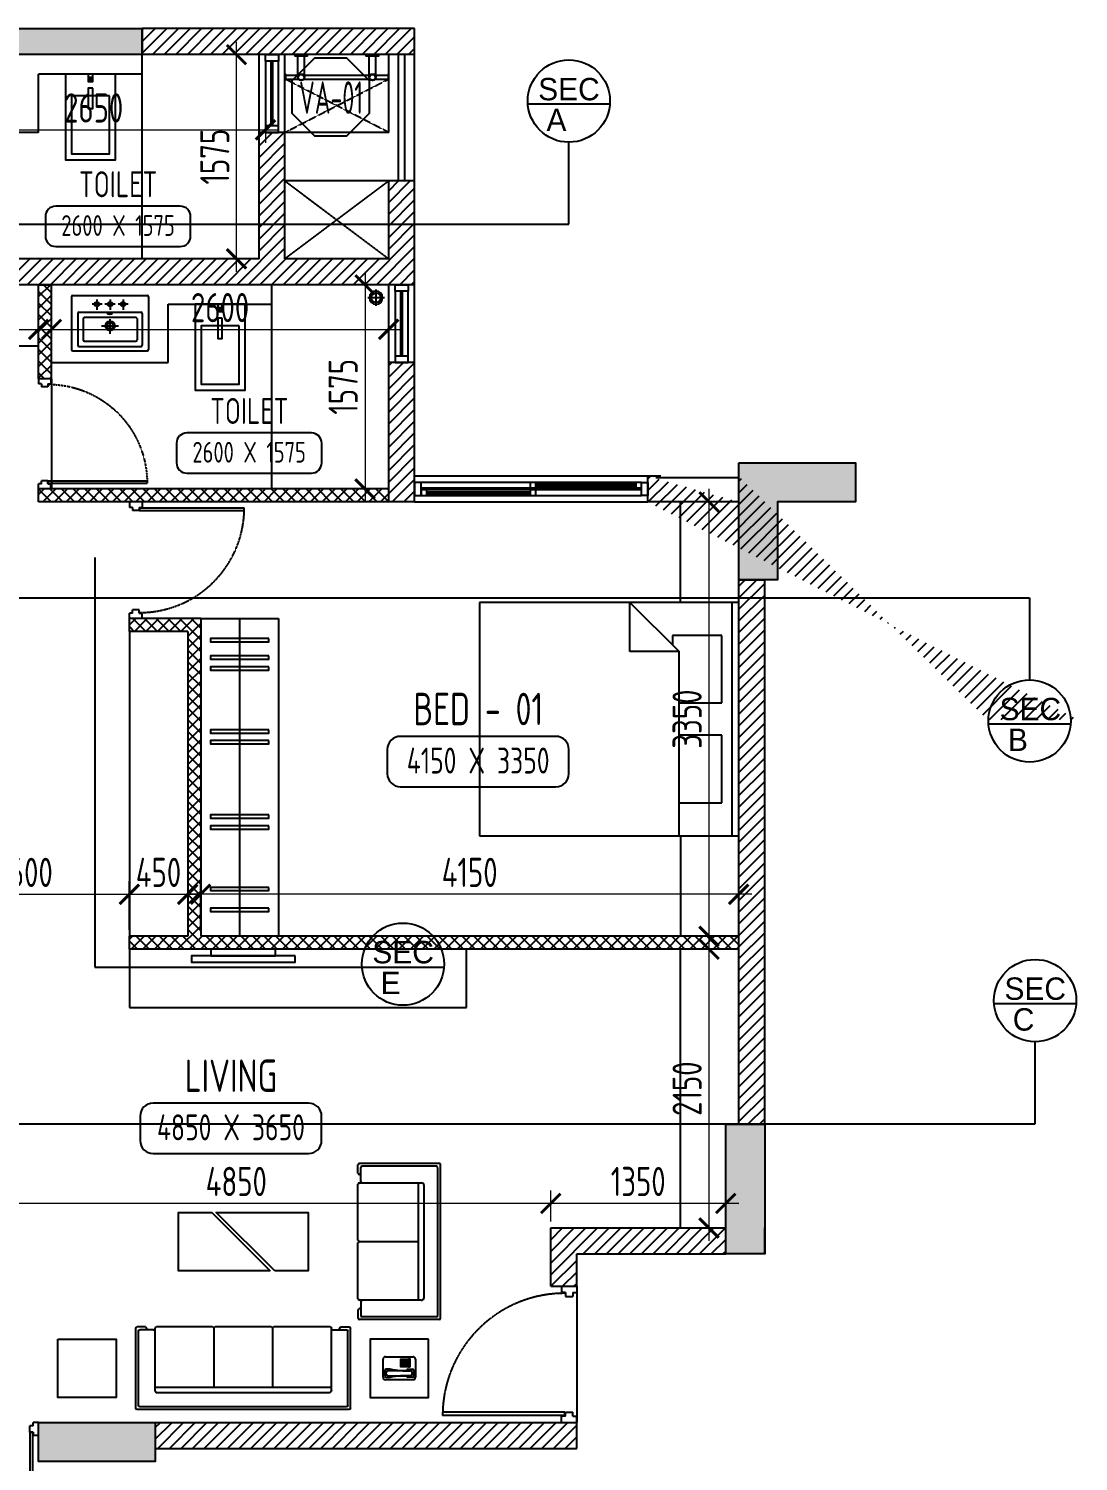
# Model space of a CAD drawing. Header units: millimetres. Extents: x -92307 to 258096, y -47434 to 112633.
# Drawn here: x -84099 to -76004, y -21808 to -10758 of the extents above; entities that cross this region are included whole.
import ezdxf
from ezdxf.enums import TextEntityAlignment as Align

# ---------------------------------------------------------------- set-up
doc = ezdxf.new("R2010")
doc.units = ezdxf.units.MM
doc.header["$LTSCALE"] = 10
doc.header["$PDMODE"] = 35
doc.header["$PDSIZE"] = 500
doc.linetypes.add('DASHED', pattern=[19.05, 12.7, -6.35])
doc.linetypes.add('HIDDEN', pattern=[9.525, 6.35, -3.175])
for name, color, linetype in [('07--DIM-1', 1, 'Continuous'), ('A--BLOCKWALL-1', 9, 'Continuous'), ('A--BLOCKWALL-2', 2, 'Continuous'), ('A--BLOCKWALL-3', 3, 'Continuous'), ('A--BLOCKWALL-HATCH', 8, 'Continuous'), ('A--CONCRETE-1', 9, 'Continuous'), ('A--DOWN', 34, 'Continuous'), ('A--FURNITURE-0', 253, 'Continuous'), ('A--FURNITURE-1', 9, 'Continuous'), ('A--GLAZING-0', 181, 'Continuous'), ('A--HATCH-1', 8, 'Continuous'), ('A--SANITARY-0', 253, 'Continuous'), ('A--SHAFT-HIDDEN', 9, 'HIDDEN'), ('A--SPACENUMBER', 2, 'Continuous'), ('A--SPACENUMBER-1', 8, 'Continuous'), ('A--SPACEREF', 3, 'Continuous'), ('A--STELWRK-1', 9, 'Continuous'), ('A--TILING-1', 8, 'Continuous'), ('A--WINREF', 7, 'Continuous'), ('A--WINREF-1', 8, 'Continuous'), ('Typical floor Column Centre line$0$X-3rd Floor Column$0$A--COL250', 250, 'Continuous'), ('Typical floor Column Centre line$0$X-3rd Floor Column$0$A--CONCRETE-4', 4, 'Continuous')]:
    doc.layers.add(name, color=color, linetype=linetype)
doc.layers.add('A--STELWRK-2', color=2, linetype='Continuous', lineweight=25)
doc.styles.add('ISO', font='isocp2.shx', dxfattribs={"width": 0.8})
doc.dimstyles.new('A-DIM-100', dxfattribs={"dimscale": 100, "dimtxt": 2.25, "dimasz": 1.5, "dimexe": 1, "dimexo": 0.5, "dimgap": 0, "dimtad": 0, "dimdec": 0, "dimzin": 12, "dimdsep": 46, "dimtxsty": 'ISO', "dimblk": 'ARCHTICK', "dimcen": 1, "dimdle": 1, "dimclrd": 8, "dimclre": 8, "dimclrt": 256, "dimadec": 0, "dimazin": 3, "dimtfac": 1, "dimtdec": 0, "dimtmove": 1, "dimatfit": 2, "dimfxl": 1, "dimtvp": 0.75, "dimtolj": 1, "dimtzin": 12, "dimlwd": 18, "dimlwe": 18, "dimarcsym": 0})
pattern_1 = [(45, (-75022.715, -24657.525), (-44.90128, 44.90128), [])]
pattern_2 = [(45, (-75022.715, -24657.525), (-44.90128, 44.90128), []), (135, (-75022.715, -24657.525), (-44.90128, -44.90128), [])]

# ---------------------------------------------------------------- blocks, each defined once
blk = doc.blocks.new('A$C542B73FF')
at = {"layer": 'A--FURNITURE-0'}
for points in [[(-400, 50), (400, 50), (400, 100), (-400, 100)], [(-250, 0), (250, 0), (250, 50), (-250, 50)]]:
    blk.add_lwpolyline(points, close=True, dxfattribs=at)
blk = doc.blocks.new('A$C7FA855F9')
at = {"layer": 'A--FURNITURE-0', "linetype": 'Continuous'}
for p, q in [((900, 2000), (-900, 2000)), ((-900, 2000), (-900, 0)), ((900, 0), (900, 2000)), ((900, 840), (520, 460)), ((520, 840), (900, 840)), ((520, 460), (520, 840)), ((-900, 460), (520, 460)), ((-645, 460), (-645, 130)), ((-125, 130), (-125, 460)), ((125, 460), (125, 130)), ((645, 510), (570, 510)), ((645, 130), (645, 510)), ((-645, 130), (-125, 130)), ((125, 130), (645, 130)), ((-900, 50), (900, 50)), ((-900, 0), (900, 0))]:
    blk.add_line(p, q, dxfattribs=at)
blk = doc.blocks.new('A$C59C96D1E')
at = {"linetype": 'Continuous'}
for p, q in [((-2.74, 0), (2.74, 0)), ((-3.49, -9.09), (-3.49, -0.75)), ((-2.75, -0.99), (-2.75, -2.2)), ((-2.26, -1.48), (-2.26, -8.35)), ((-0.79, -0.49), (-2.25, -0.49)), ((-1.76, -0.98), (-1.28, -0.98)), ((-0.78, -8.35), (-0.78, -1.48)), ((-0.29, -2.2), (-0.29, -0.99)), ((3.49, -0.75), (3.49, -9.09)), ((-2.75, -8.84), (-2.75, -7.63)), ((-0.29, -7.63), (-0.29, -8.84)), ((2.74, -9.84), (-2.74, -9.84)), ((-0.79, -9.34), (-2.25, -9.34)), ((-1.76, -8.85), (-1.28, -8.85))]:
    blk.add_line(p, q, dxfattribs=at)
for points in [[(0.45, -5.87), (0.45, -5.37), (0.95, -5.37), (0.95, -5.87)], [(0.45, -6.47), (0.45, -5.97), (0.95, -5.97), (0.95, -6.47)], [(0.45, -7.06), (0.45, -6.56), (0.95, -6.56), (0.95, -7.06)], [(0.45, -7.66), (0.45, -7.16), (0.95, -7.16), (0.95, -7.66)], [(0.45, -8.26), (0.95, -8.26), (0.95, -7.76), (0.45, -7.76)], [(1.05, -5.87), (1.05, -5.37), (1.55, -5.37), (1.55, -5.87)], [(1.05, -6.47), (1.05, -5.97), (1.55, -5.97), (1.55, -6.47)], [(1.05, -7.06), (1.05, -6.56), (1.55, -6.56), (1.55, -7.06)], [(1.05, -7.66), (1.05, -7.16), (1.55, -7.16), (1.55, -7.66)], [(1.05, -8.26), (1.55, -8.26), (1.55, -7.76), (1.05, -7.76)], [(1.64, -5.87), (1.64, -5.37), (2.14, -5.37), (2.14, -5.87)], [(1.64, -6.47), (1.64, -5.97), (2.14, -5.97), (2.14, -6.47)], [(1.64, -7.06), (1.64, -6.56), (2.14, -6.56), (2.14, -7.06)], [(1.64, -7.66), (1.64, -7.16), (2.14, -7.16), (2.14, -7.66)], [(1.64, -8.26), (2.14, -8.26), (2.14, -7.76), (1.64, -7.76)], [(2.24, -5.87), (2.24, -5.37), (2.74, -5.37), (2.74, -5.87)], [(2.24, -6.47), (2.24, -5.97), (2.74, -5.97), (2.74, -6.47)], [(2.24, -7.06), (2.24, -6.56), (2.74, -6.56), (2.74, -7.06)], [(2.24, -7.66), (2.24, -7.16), (2.74, -7.16), (2.74, -7.66)], [(2.24, -8.26), (2.74, -8.26), (2.74, -7.76), (2.24, -7.76)]]:
    blk.add_lwpolyline(points, close=True)
for centre, radius, start, end in [((-2.74, -0.75), 0.75, 90, 180), ((2.74, -0.75), 0.75, 0, 90), ((-2.25, -0.99), 0.5, 90, 180), ((-2.25, -2.2), 0.5, 180, 270), ((-1.76, -1.48), 0.5, 90, 180), ((-1.28, -1.48), 0.5, 0, 90), ((-0.79, -0.99), 0.5, 0, 90), ((-0.79, -2.2), 0.5, 270, 0), ((-2.25, -7.63), 0.5, 90, 180), ((-1.76, -8.35), 0.5, 180, 270), ((-1.28, -8.35), 0.5, 270, 0), ((-0.79, -7.63), 0.5, 0, 90), ((-2.74, -9.09), 0.75, 180, 270), ((-2.25, -8.84), 0.5, 180, 270), ((-0.79, -8.84), 0.5, 270, 0), ((2.74, -9.09), 0.75, 270, 0)]:
    blk.add_arc(centre, radius, start, end, dxfattribs=at)
for centre, start, end in [((-30.22, -7.51), 358.28, 10.8919), ((27.18, -7.51), 169.1081, 181.72)]:
    blk.add_arc(centre, 27.97, start, end)
blk = doc.blocks.new('A$C6B576318')
at = {"layer": 'A--FURNITURE-0'}
for p, q in [((-975, 13), (-975, 736)), ((-888, 749), (-963, 749)), ((-950, 38), (-950, 711)), ((-813, 724), (-938, 724)), ((-875, 724), (-875, 736)), ((-800, 711), (-800, 736)), ((-800, 175), (-800, 711)), ((-788, 749), (-279, 749)), ((-267, 736), (-267, 200)), ((-254, 749), (254, 749)), ((267, 736), (267, 200)), ((279, 749), (788, 749)), ((800, 711), (800, 736)), ((800, 175), (800, 711)), ((813, 724), (938, 724)), ((875, 724), (875, 736)), ((888, 749), (963, 749)), ((950, 38), (950, 711)), ((975, 13), (975, 736)), ((-800, 200), (800, 200)), ((-775, 150), (775, 150)), ((-963, 0), (963, 0)), ((-938, 25), (938, 25))]:
    blk.add_line(p, q, dxfattribs=at)
for centre, radius, start, end in [((-963, 736), 12.5, 90, 180), ((-938, 711), 12.5, 90, 180), ((-888, 736), 12.5, 0, 90), ((-813, 711), 12.5, 0, 90), ((-788, 736), 12.5, 90, 180), ((-279, 736), 12.5, 0, 90), ((-254, 736), 12.5, 90, 180), ((254, 736), 12.5, 0, 90), ((279, 736), 12.5, 90, 180), ((788, 736), 12.5, 0, 90), ((813, 711), 12.5, 90, 180), ((888, 736), 12.5, 90, 180), ((938, 711), 12.5, 0, 90), ((963, 736), 12.5, 0, 90), ((-775, 175), 25, 180, 270), ((775, 175), 25, 270, 0), ((-963, 13), 12.5, 180, 270), ((-938, 38), 12.5, 180, 270), ((938, 38), 12.5, 270, 0), ((963, 13), 12.5, 270, 0)]:
    blk.add_arc(centre, radius, start, end, dxfattribs=at)
blk = doc.blocks.new('A$C64853205')
at = {"layer": 'A--FURNITURE-0'}
for p, q in [((-708, 13), (-708, 736)), ((-621, 749), (-696, 749)), ((-683, 38), (-683, 711)), ((-546, 724), (-671, 724)), ((-608, 724), (-608, 736)), ((-533, 711), (-533, 736)), ((-533, 175), (-533, 711)), ((-521, 749), (-12, 749)), ((0, 736), (0, 200)), ((13, 749), (521, 749)), ((533, 736), (533, 175)), ((546, 724), (671, 724)), ((608, 724), (608, 736)), ((621, 749), (696, 749)), ((683, 38), (683, 711)), ((708, 13), (708, 736)), ((-533, 200), (533, 200)), ((-508, 150), (508, 150)), ((-696, 0), (696, 0)), ((-671, 25), (671, 25))]:
    blk.add_line(p, q, dxfattribs=at)
for centre, radius, start, end in [((-696, 736), 12.5, 90, 180), ((-671, 711), 12.5, 90, 180), ((-621, 736), 12.5, 0, 90), ((-546, 711), 12.5, 0, 90), ((-521, 736), 12.5, 90, 180), ((-12, 736), 12.5, 0, 90), ((13, 736), 12.5, 90, 180), ((521, 736), 12.5, 0, 90), ((546, 711), 12.5, 90, 180), ((621, 736), 12.5, 90, 180), ((671, 711), 12.5, 0, 90), ((696, 736), 12.5, 0, 90), ((-508, 175), 25, 180, 270), ((508, 175), 25, 270, 0), ((-696, 13), 12.5, 180, 270), ((-671, 38), 12.5, 180, 270), ((671, 38), 12.5, 270, 0), ((696, 13), 12.5, 270, 0)]:
    blk.add_arc(centre, radius, start, end, dxfattribs=at)
blk = doc.blocks.new('A$C1CBF2325')
at = {"layer": 'A--DOWN'}
for p, q in [((100, 0), (0, 0)), ((0, 0), (0, -42)), ((100, 0), (100, -42)), ((25, -42), (0, -42)), ((25, -42), (25, -67)), ((75, -67), (25, -67)), ((75, -42), (75, -67)), ((75, -42), (100, -42)), ((78.8, -46.2), (78.8, -67)), ((78.8, -46.2), (886, -46.2)), ((78.8, -67), (886, -67)), ((886, -67), (886, -46.2)), ((75, -833), (25, -833)), ((25, -858), (25, -833)), ((75, -858), (75, -833)), ((25, -858), (0, -858)), ((0, -900), (0, -858)), ((100, -900), (0, -900)), ((75, -858), (100, -858)), ((100, -900), (100, -858))]:
    blk.add_line(p, q, dxfattribs=at)
at = {"layer": 'A--DOWN', "color": 8, "linetype": 'DASHED', "ltscale": 0.005}
blk.add_arc((78.8, -46.2), 807.5, 269.73187, 358.52905, dxfattribs=at)
blk = doc.blocks.new('A$C68464E93')
at = {"layer": 'A--BLOCKWALL-1'}
for p, q in [((600, 200), (0, 200)), ((600, 0), (0, 0))]:
    blk.add_line(p, q, dxfattribs=at)
at = {"layer": 'A--DOWN'}
for p, q in [((50, 150), (550, 150)), ((550, 50), (50, 50))]:
    blk.add_line(p, q, dxfattribs=at)
for points in [[(50, 50), (50, 150), (0, 150), (0, 50), (50, 50)], [(550, 50), (550, 150), (600, 150), (600, 50), (550, 50)]]:
    blk.add_lwpolyline(points, dxfattribs=at)
at = {"layer": 'A--GLAZING-0'}
for p, q in [((550, 107), (50, 107)), ((550, 93), (50, 93))]:
    blk.add_line(p, q, dxfattribs=at)
blk = doc.blocks.new('A$C613641B0')
at = {"layer": 'A--BLOCKWALL-1'}
for p, q in [((0, 0), (-1800, 0)), ((0, -200), (-1800, -200))]:
    blk.add_line(p, q, dxfattribs=at)
at = {"layer": 'A--DOWN'}
for p, q in [((-50, -50), (-1750, -50)), ((-1750, -93), (-93, -93)), ((-1750, -107), (-50, -107)), ((-1750, -150), (-50, -150))]:
    blk.add_line(p, q, dxfattribs=at)
for points in [[(-1750, -50), (-1750, -150), (-1800, -150), (-1800, -50)], [(-1750, -107), (-1750, -150), (-1707, -150), (-1707, -107)], [(-934, -50), (-934, -93), (-891, -93), (-891, -50)], [(-934, -107), (-934, -150), (-891, -150), (-891, -107)], [(-93, -50), (-93, -93), (-50, -93), (-50, -50)], [(-50, -50), (-50, -150), (0, -150), (0, -50)]]:
    blk.add_lwpolyline(points, close=True, dxfattribs=at)
at = {"layer": 'A--GLAZING-0'}
for p, q in [((-93, -64), (-891, -64)), ((-93, -78), (-891, -78)), ((-934, -122), (-1707, -122)), ((-934, -136), (-1707, -136))]:
    blk.add_line(p, q, dxfattribs=at)
blk = doc.blocks.new('A$C76363F86-flat-10')
at = {"layer": 'A--SANITARY-0'}
for points in [[(0, -0.193), (0, 0.193), (-0.663, 0.193), (-0.663, -0.193)], [(-0.167, -0.146), (-0.167, 0.146), (-0.616, 0.146), (-0.616, -0.146)], [(-0.108, -0.017), (-0.108, 0.017), (-0.266, 0.017), (-0.266, -0.017)], [(0, -0.017), (0, 0.017), (-0.057, 0.017), (-0.057, -0.017)], [(-0.027, -0.009), (-0.027, 0.008), (-0.05, 0.008), (-0.05, -0.009)]]:
    blk.add_lwpolyline(points, close=True, dxfattribs=at)
blk = doc.blocks.new('A$C302618AE')
at = {"layer": 'A--SANITARY-0'}
for p, q in [((-287, 0), (287, 0)), ((-297, -10), (-297, -416)), ((-60, -67), (-138, -67)), ((-100, -30), (-100, -110)), ((40, -67), (-38, -67)), ((1, -30), (1, -110)), ((141, -67), (63, -67)), ((101, -30), (101, -110)), ((297, -10), (297, -416)), ((-247, -138), (-247, -383)), ((-237, -128), (240, -128)), ((-206, -178), (-206, -343)), ((-196, -168), (199, -168)), ((0, -183), (0, -295)), ((209, -178), (209, -343)), ((250, -138), (250, -383)), ((65, -236), (-65, -236)), ((-287, -426), (287, -426)), ((-237, -393), (240, -393)), ((-196, -353), (199, -353))]:
    blk.add_line(p, q, dxfattribs=at)
for centre, radius in [((-100, -67), 17.8), ((1, -67), 17.8), ((101, -67), 17.8), ((1, -235), 36.3), ((1, -235), 25)]:
    blk.add_circle(centre, radius, dxfattribs=at)
for centre, start, end in [((-287, -10), 90, 180), ((287, -10), 0, 90), ((-237, -138), 90, 180), ((-196, -178), 90, 180), ((199, -178), 0, 90), ((240, -138), 0, 90), ((-287, -416), 180, 270), ((-237, -383), 180, 270), ((-196, -343), 180, 270), ((199, -343), 270, 0), ((240, -383), 270, 0), ((287, -416), 270, 0)]:
    blk.add_arc(centre, 10, start, end, dxfattribs=at)
blk.add_ellipse((0, -141), major_axis=(17.6, 0), ratio=0.318204, dxfattribs=at)
blk = doc.blocks.new('A$C704305AF')
at = {"layer": 'A--SANITARY-0'}
for p, q in [((0, 0.064), (0, -0.064)), ((0.064, 0), (-0.064, 0))]:
    blk.add_line(p, q, dxfattribs=at)
for major_axis, start_param, end_param in [((0, 0.0508), 3.141593, 9.424778), ((0, 0.0381), 6.283185307145827, 12.56637061432541)]:
    blk.add_ellipse((0, 0), major_axis=major_axis, ratio=1, start_param=start_param, end_param=end_param, dxfattribs=at)
blk = doc.blocks.new('SPACE')
at = {"layer": 'A--SPACENUMBER-1'}
blk.add_lwpolyline([(-600, 0), (600, 0, 0.414213562), (700, 100), (700, 288.5, 0.414213562), (600, 388.5), (-600, 388.5, 0.414213562), (-700, 288.5), (-700, 100, 0.414213562), (-600, 0, -0.052514465)], format="xyb", dxfattribs=at)
at = {"layer": 'A--SPACENUMBER', "style": 'ISO', "width": 0.8, "flags": 4}
blk.add_attdef('01', text='', height=250, dxfattribs=at).set_placement((0.455, 202.41), align=Align.MIDDLE)
at = {"layer": 'A--SPACEREF', "style": 'ISO', "width": 0.8, "flags": 4}
blk.add_attdef('S', text='', height=300, dxfattribs=at).set_placement((1.35, 474.975), align=Align.CENTER)
blk = doc.blocks.new('AL-OP')
at = {"layer": 'A--WINREF-1'}
blk.add_lwpolyline([(-124, 300), (-300, 124), (-300, -124), (-124, -300), (124, -300), (300, -124), (300, 124), (124, 300)], close=True, dxfattribs=at)
at = {"layer": 'A--WINREF', "style": 'ISO', "width": 0.6}
blk.add_attdef('AL-OP', text='', height=250, dxfattribs=at).set_placement((3, -5), align=Align.MIDDLE)
blk = doc.blocks.new('A$C3A434446')
at = {"layer": 'A--STELWRK-1', "color": 1}
for p, q in [((110, 939), (110, 1089)), ((160, 939), (160, 1089)), ((660, 939), (660, 1089)), ((710, 939), (710, 1089)), ((15, 939), (115, 939)), ((15, 909), (115, 909)), ((155, 939), (665, 939)), ((155, 909), (665, 909)), ((705, 939), (805, 939)), ((705, 909), (805, 909))]:
    blk.add_line(p, q, dxfattribs=at)
at = {"layer": 'A--STELWRK-1'}
for points in [[(85, 1099), (85, 1089), (185, 1089), (185, 1099)], [(635, 1099), (635, 1089), (735, 1089), (735, 1099)], [(15, 899), (10, 899), (10, 949), (15, 949)], [(805, 899), (810, 899), (810, 949), (805, 949)]]:
    blk.add_lwpolyline(points, close=True, dxfattribs=at)
at = {"layer": 'A--STELWRK-2'}
for centre, radius in [((135, 924), 25), ((135, 924), 22), ((685, 924), 25), ((685, 924), 22)]:
    blk.add_circle(centre, radius, dxfattribs=at)
blk = doc.blocks.new('_ArchTick')
at = {"color": 0, "const_width": 0.15}
blk.add_lwpolyline([(-0.5, -0.5), (0.5, 0.5)], dxfattribs=at)
blk = doc.blocks.new('*D243')
at = {"layer": '07--DIM-1', "color": 8, "lineweight": 18}
for p, q in [((-80073, -19958), (-80073, -19718)), ((-78723, -19958), (-78723, -19718)), ((-78623, -19818), (-80173, -19818))]:
    blk.add_line(p, q, dxfattribs=at)
at = {"layer": 'Defpoints', "color": 0}
for p in [(-80073, -19818), (-80073, -20008), (-78723, -20008)]:
    blk.add_point(p, dxfattribs=at)
at = {"layer": '07--DIM-1', "color": 8, "lineweight": 18, "xscale": 150, "yscale": 150, "zscale": 150, "rotation": 180}
blk.add_blockref('_ArchTick', (-80073, -19818), dxfattribs=at)
at = {"layer": '07--DIM-1', "color": 8, "lineweight": 18, "xscale": 150, "yscale": 150, "zscale": 150}
blk.add_blockref('_ArchTick', (-78723, -19818), dxfattribs=at)
at = {"layer": '07--DIM-1', "insert": (-79398, -19649), "char_height": 225, "attachment_point": 5, "style": 'ISO'}
blk.add_mtext('\\A1;1350', dxfattribs=at)
blk = doc.blocks.new('*D244')
at = {"layer": '07--DIM-1', "color": 8, "lineweight": 18}
for p, q in [((-84923, -19958), (-84923, -19718)), ((-80073, -19958), (-80073, -19718)), ((-79973, -19818), (-85023, -19818))]:
    blk.add_line(p, q, dxfattribs=at)
at = {"layer": 'Defpoints', "color": 0}
for p in [(-84923, -19818), (-84923, -20008), (-80073, -20008)]:
    blk.add_point(p, dxfattribs=at)
at = {"layer": '07--DIM-1', "color": 8, "lineweight": 18, "xscale": 150, "yscale": 150, "zscale": 150, "rotation": 180}
blk.add_blockref('_ArchTick', (-84923, -19818), dxfattribs=at)
at = {"layer": '07--DIM-1', "color": 8, "lineweight": 18, "xscale": 150, "yscale": 150, "zscale": 150}
blk.add_blockref('_ArchTick', (-80073, -19818), dxfattribs=at)
at = {"layer": '07--DIM-1', "insert": (-82498, -19649), "char_height": 225, "attachment_point": 5, "style": 'ISO'}
blk.add_mtext('\\A1;4850', dxfattribs=at)
blk = doc.blocks.new('*D245')
at = {"layer": '07--DIM-1', "color": 8, "lineweight": 18}
for p, q in [((-82773, -17708), (-82773, -17334)), ((-78623, -17708), (-78623, -17334)), ((-78523, -17434), (-82873, -17434))]:
    blk.add_line(p, q, dxfattribs=at)
at = {"layer": 'Defpoints', "color": 0}
for p in [(-82773, -17434), (-82773, -17758), (-78623, -17758)]:
    blk.add_point(p, dxfattribs=at)
at = {"layer": '07--DIM-1', "color": 8, "lineweight": 18, "xscale": 150, "yscale": 150, "zscale": 150, "rotation": 180}
blk.add_blockref('_ArchTick', (-82773, -17434), dxfattribs=at)
at = {"layer": '07--DIM-1', "color": 8, "lineweight": 18, "xscale": 150, "yscale": 150, "zscale": 150}
blk.add_blockref('_ArchTick', (-78623, -17434), dxfattribs=at)
at = {"layer": '07--DIM-1', "insert": (-80698, -17265), "char_height": 225, "attachment_point": 5, "style": 'ISO'}
blk.add_mtext('\\A1;4150', dxfattribs=at)
blk = doc.blocks.new('*D247')
at = {"layer": '07--DIM-1', "color": 8, "lineweight": 18}
for p, q in [((-84923, -17708), (-84923, -17334)), ((-83323, -17708), (-83323, -17334)), ((-85023, -17434), (-83223, -17434))]:
    blk.add_line(p, q, dxfattribs=at)
at = {"layer": 'Defpoints', "color": 0}
for p in [(-83323, -17434), (-84923, -17758), (-83323, -17758)]:
    blk.add_point(p, dxfattribs=at)
at = {"layer": '07--DIM-1', "color": 8, "lineweight": 18, "xscale": 150, "yscale": 150, "zscale": 150, "rotation": 180}
blk.add_blockref('_ArchTick', (-84923, -17434), dxfattribs=at)
at = {"layer": '07--DIM-1', "color": 8, "lineweight": 18, "xscale": 150, "yscale": 150, "zscale": 150}
blk.add_blockref('_ArchTick', (-83323, -17434), dxfattribs=at)
at = {"layer": '07--DIM-1', "insert": (-84123, -17265), "char_height": 225, "attachment_point": 5, "style": 'ISO'}
blk.add_mtext('\\A1;1600', dxfattribs=at)
blk = doc.blocks.new('*D250')
at = {"layer": '07--DIM-1', "color": 8, "lineweight": 18}
for p, q in [((-78852, -20108), (-78852, -17758)), ((-78773, -17858), (-78952, -17858)), ((-78773, -20008), (-78952, -20008))]:
    blk.add_line(p, q, dxfattribs=at)
at = {"layer": 'Defpoints', "color": 0}
for p in [(-78852, -17858), (-78723, -17858), (-78723, -20008)]:
    blk.add_point(p, dxfattribs=at)
at = {"layer": '07--DIM-1', "color": 8, "lineweight": 18, "xscale": 150, "yscale": 150, "zscale": 150}
for p, rotation in [((-78852, -17858), 90), ((-78852, -20008), 270)]:
    blk.add_blockref('_ArchTick', p, dxfattribs=dict(at, rotation=rotation))
at = {"layer": '07--DIM-1', "insert": (-79021, -18933), "char_height": 225, "attachment_point": 5, "rotation": 90, "style": 'ISO'}
blk.add_mtext('\\A1;2150', dxfattribs=at)
blk = doc.blocks.new('*D251')
at = {"layer": '07--DIM-1', "color": 8, "lineweight": 18}
for p, q in [((-78852, -17858), (-78852, -14308)), ((-78673, -14408), (-78952, -14408)), ((-78673, -17758), (-78952, -17758))]:
    blk.add_line(p, q, dxfattribs=at)
at = {"layer": 'Defpoints', "color": 0}
for p in [(-78852, -14408), (-78623, -14408), (-78623, -17758)]:
    blk.add_point(p, dxfattribs=at)
at = {"layer": '07--DIM-1', "color": 8, "lineweight": 18, "xscale": 150, "yscale": 150, "zscale": 150}
for p, rotation in [((-78852, -14408), 90), ((-78852, -17758), 270)]:
    blk.add_blockref('_ArchTick', p, dxfattribs=dict(at, rotation=rotation))
at = {"layer": '07--DIM-1', "insert": (-79021, -16083), "char_height": 225, "attachment_point": 5, "rotation": 90, "style": 'ISO'}
blk.add_mtext('\\A1;3350', dxfattribs=at)
blk = doc.blocks.new('*D253')
at = {"layer": '07--DIM-1', "color": 8, "lineweight": 18}
for p, q in [((-84923, -11008), (-84923, -11638)), ((-82273, -11058), (-82273, -11638)), ((-85023, -11538), (-82173, -11538))]:
    blk.add_line(p, q, dxfattribs=at)
at = {"layer": 'Defpoints', "color": 0}
for p in [(-84923, -10958), (-82273, -11008), (-82273, -11538)]:
    blk.add_point(p, dxfattribs=at)
at = {"layer": '07--DIM-1', "color": 8, "lineweight": 18, "xscale": 150, "yscale": 150, "zscale": 150, "rotation": 180}
blk.add_blockref('_ArchTick', (-84923, -11538), dxfattribs=at)
at = {"layer": '07--DIM-1', "color": 8, "lineweight": 18, "xscale": 150, "yscale": 150, "zscale": 150}
blk.add_blockref('_ArchTick', (-82273, -11538), dxfattribs=at)
at = {"layer": '07--DIM-1', "insert": (-83598, -11369), "char_height": 225, "attachment_point": 5, "style": 'ISO'}
blk.add_mtext('\\A1;2650', dxfattribs=at)
blk = doc.blocks.new('*D256')
at = {"layer": '07--DIM-1', "color": 8, "lineweight": 18}
for p, q in [((-82496, -12633), (-82496, -10858)), ((-82373, -10958), (-82596, -10958)), ((-82373, -12533), (-82596, -12533))]:
    blk.add_line(p, q, dxfattribs=at)
at = {"layer": 'Defpoints', "color": 0}
for p in [(-82496, -10958), (-82323, -10958), (-82323, -12533)]:
    blk.add_point(p, dxfattribs=at)
at = {"layer": '07--DIM-1', "color": 8, "lineweight": 18, "xscale": 150, "yscale": 150, "zscale": 150}
for p, rotation in [((-82496, -10958), 90), ((-82496, -12533), 270)]:
    blk.add_blockref('_ArchTick', p, dxfattribs=dict(at, rotation=rotation))
at = {"layer": '07--DIM-1', "insert": (-82664, -11745), "char_height": 225, "attachment_point": 5, "rotation": 90, "style": 'ISO'}
blk.add_mtext('\\A1;1575', dxfattribs=at)
blk = doc.blocks.new('*D257')
at = {"layer": '07--DIM-1', "color": 8, "lineweight": 18}
for p, q in [((-84923, -12783), (-84923, -13177)), ((-84023, -12783), (-84023, -13177)), ((-85023, -13077), (-83923, -13077))]:
    blk.add_line(p, q, dxfattribs=at)
at = {"layer": 'Defpoints', "color": 0}
for p in [(-84923, -12733), (-84023, -12733), (-84023, -13077)]:
    blk.add_point(p, dxfattribs=at)
at = {"layer": '07--DIM-1', "color": 8, "lineweight": 18, "xscale": 150, "yscale": 150, "zscale": 150, "rotation": 180}
blk.add_blockref('_ArchTick', (-84923, -13077), dxfattribs=at)
at = {"layer": '07--DIM-1', "color": 8, "lineweight": 18, "xscale": 150, "yscale": 150, "zscale": 150}
blk.add_blockref('_ArchTick', (-84023, -13077), dxfattribs=at)
at = {"layer": '07--DIM-1', "insert": (-84473, -12909), "char_height": 225, "attachment_point": 5, "style": 'ISO'}
blk.add_mtext('\\A1;900', dxfattribs=at)
blk = doc.blocks.new('*D258')
at = {"layer": '07--DIM-1', "color": 8, "lineweight": 18}
for p, q in [((-83923, -12783), (-83923, -13177)), ((-81323, -12783), (-81323, -13177)), ((-84023, -13077), (-81223, -13077))]:
    blk.add_line(p, q, dxfattribs=at)
at = {"layer": 'Defpoints', "color": 0}
for p in [(-83923, -12733), (-81323, -12733), (-81323, -13077)]:
    blk.add_point(p, dxfattribs=at)
at = {"layer": '07--DIM-1', "color": 8, "lineweight": 18, "xscale": 150, "yscale": 150, "zscale": 150, "rotation": 180}
blk.add_blockref('_ArchTick', (-83923, -13077), dxfattribs=at)
at = {"layer": '07--DIM-1', "color": 8, "lineweight": 18, "xscale": 150, "yscale": 150, "zscale": 150}
blk.add_blockref('_ArchTick', (-81323, -13077), dxfattribs=at)
at = {"layer": '07--DIM-1', "insert": (-82623, -12909), "char_height": 225, "attachment_point": 5, "style": 'ISO'}
blk.add_mtext('\\A1;2600', dxfattribs=at)
blk = doc.blocks.new('*D259')
at = {"layer": '07--DIM-1', "color": 8, "lineweight": 18}
for p, q in [((-81505, -12633), (-81505, -14408)), ((-81373, -12733), (-81605, -12733)), ((-81373, -14308), (-81605, -14308))]:
    blk.add_line(p, q, dxfattribs=at)
at = {"layer": 'Defpoints', "color": 0}
for p in [(-81323, -12733), (-81505, -14308), (-81323, -14308)]:
    blk.add_point(p, dxfattribs=at)
at = {"layer": '07--DIM-1', "color": 8, "lineweight": 18, "xscale": 150, "yscale": 150, "zscale": 150}
for p, rotation in [((-81505, -12733), 90), ((-81505, -14308), 270)]:
    blk.add_blockref('_ArchTick', p, dxfattribs=dict(at, rotation=rotation))
at = {"layer": '07--DIM-1', "insert": (-81674, -13520), "char_height": 225, "attachment_point": 5, "rotation": 90, "style": 'ISO'}
blk.add_mtext('\\A1;1575', dxfattribs=at)
blk = doc.blocks.new('*D260')
at = {"layer": '07--DIM-1', "color": 8, "lineweight": 18}
for p, q in [((-83323, -17708), (-83323, -17334)), ((-82873, -17708), (-82873, -17334)), ((-83423, -17434), (-82773, -17434))]:
    blk.add_line(p, q, dxfattribs=at)
at = {"layer": 'Defpoints', "color": 0}
for p in [(-82873, -17434), (-83323, -17758), (-82873, -17758)]:
    blk.add_point(p, dxfattribs=at)
at = {"layer": '07--DIM-1', "color": 8, "lineweight": 18, "xscale": 150, "yscale": 150, "zscale": 150, "rotation": 180}
blk.add_blockref('_ArchTick', (-83323, -17434), dxfattribs=at)
at = {"layer": '07--DIM-1', "color": 8, "lineweight": 18, "xscale": 150, "yscale": 150, "zscale": 150}
blk.add_blockref('_ArchTick', (-82873, -17434), dxfattribs=at)
at = {"layer": '07--DIM-1', "insert": (-83098, -17265), "char_height": 225, "attachment_point": 5, "style": 'ISO'}
blk.add_mtext('\\A1;450', dxfattribs=at)

msp = doc.modelspace()

# ---------------------------------------------------------------- hatches: boundary and pattern name
at = {"layer": 'A--BLOCKWALL-HATCH'}
h = msp.add_hatch(dxfattribs=at)
h.set_pattern_fill('ANSI37', color=256, scale=20, style=0)
h.set_pattern_definition(pattern_2)
h.paths.add_polyline_path([(-84022.7, -12732.5), (-83922.7, -12732.5), (-83922.7, -13457.5), (-84022.7, -13457.5)])
h = msp.add_hatch(dxfattribs=at)
h.set_pattern_fill('ANSI37', color=256, scale=20, style=0)
h.set_pattern_definition(pattern_2)
h.paths.add_polyline_path([(-81322.7, -14407.5), (-84022.7, -14407.5), (-84022.7, -14307.5), (-81322.7, -14307.5)])
h = msp.add_hatch(dxfattribs=at)
h.set_pattern_fill('ANSI37', color=256, scale=20, style=0)
h.set_pattern_definition(pattern_2)
h.paths.add_polyline_path([(-82872.7, -16532.5), (-82872.7, -16632.5), (-82872.7, -17757.5), (-83322.7, -17757.5), (-83322.7, -17857.5), (-78622.7, -17857.5), (-78622.7, -17757.5), (-82772.7, -17757.5), (-82772.7, -15307.5), (-83322.7, -15307.5), (-83322.7, -15407.5), (-82872.7, -15407.5)])
at = {"layer": 'A--HATCH-1'}
h = msp.add_hatch(dxfattribs=at)
h.set_pattern_fill('ANSI31', color=256, scale=20, style=0)
h.set_pattern_definition(pattern_1)
h.paths.add_polyline_path([(-81122.7, -10957.5), (-83222.7, -10957.5), (-83222.7, -10757.5), (-81122.7, -10757.5)])
h = msp.add_hatch(dxfattribs=at)
h.set_pattern_fill('ANSI31', color=256, scale=20, style=0)
h.set_pattern_definition(pattern_1)
h.paths.add_polyline_path([(-81122.7, -11932.5), (-81322.7, -11932.5), (-81322.7, -12532.5), (-82122.7, -12532.5), (-82122.7, -11557.5), (-82322.7, -11557.5), (-82322.7, -12532.5), (-85022.7, -12532.5), (-85022.7, -12732.5), (-81122.7, -12732.5)])
h = msp.add_hatch(dxfattribs=at)
h.set_pattern_fill('ANSI31', color=256, scale=20, style=0)
h.set_pattern_definition(pattern_1)
h.paths.add_polyline_path([(-81122.7, -13332.5), (-81322.7, -13332.5), (-81322.7, -14407.5), (-81122.7, -14407.5)])
h = msp.add_hatch(dxfattribs=at)
h.set_pattern_fill('ANSI31', color=256, scale=20, style=0)
h.set_pattern_definition(pattern_1)
edge = h.paths.add_edge_path()
edge.add_line((-76703.6, -16086.1), (-76003.6, -16086.1))
edge.add_line((-79322.7, -14407.5), (-79322.7, -14207.5))
edge.add_line((-78622.7, -14407.5), (-79322.7, -14407.5))
edge.add_line((-78622.7, -14407.5), (-78622.7, -14207.5))
h = msp.add_hatch(dxfattribs=at)
h.set_pattern_fill('ANSI31', color=256, scale=20, style=0)
h.set_pattern_definition(pattern_1)
h.paths.add_polyline_path([(-78622.7, -19207.5), (-78422.7, -19207.5), (-78422.7, -15007.5), (-78622.7, -15007.5)])
h = msp.add_hatch(dxfattribs=at)
h.set_pattern_fill('ANSI31', color=256, scale=20, style=0)
h.set_pattern_definition(pattern_1)
h.paths.add_polyline_path([(-78722.7, -20207.5), (-78722.7, -20007.5), (-80072.7, -20007.5), (-80072.7, -20457.5), (-79872.7, -20457.5), (-79872.7, -20207.5)])
h = msp.add_hatch(dxfattribs=at)
h.set_pattern_fill('ANSI31', color=256, scale=20, style=0)
h.set_pattern_definition([(45, (-75022.715, 32442.475), (-44.90128, 44.90128), [])])
h.paths.add_polyline_path([(-83122.7, -21707.5), (-79872.7, -21707.5), (-79872.7, -21507.5), (-83122.7, -21507.5)])
at = {"layer": 'Typical floor Column Centre line$0$X-3rd Floor Column$0$A--COL250'}
h = msp.add_hatch(color=256, dxfattribs=at)
h.dxf.hatch_style = 1
h.paths.add_polyline_path([(-84472.7, -10757.5), (-83222.7, -10757.5), (-83222.7, -10957.5), (-84472.7, -10957.5)])
h = msp.add_hatch(color=256, dxfattribs=at)
h.dxf.hatch_style = 1
h.paths.add_polyline_path([(-78322.7, -14407.5), (-77722.7, -14407.5), (-77722.7, -14107.5), (-78622.7, -14107.5), (-78622.7, -15007.5), (-78322.7, -15007.5)])
h = msp.add_hatch(color=256, dxfattribs=at)
h.dxf.hatch_style = 1
h.paths.add_polyline_path([(-78722.7, -20207.5), (-78722.7, -19207.5), (-78422.7, -19207.5), (-78422.7, -20207.5)])
h = msp.add_hatch(color=256, dxfattribs=at)
h.dxf.hatch_style = 1
h.paths.add_polyline_path([(-84022.7, -21507.5), (-83122.7, -21507.5), (-83122.7, -21807.5), (-84022.7, -21807.5)])

# ---------------------------------------------------------------- linework, layer by layer
at = {"color": 6}
for p, q in [((-80249.5, -11338.5), (-79616.7, -11338.5)), ((-79933.1, -12266.3), (-79933.1, -11633.2)), ((-92307.2, -12266.3), (-79933.1, -12266.3)), ((-79263, -14219.1), (-78630.2, -14219.1)), ((-83588.5, -14836.4), (-83588.5, -17995.1)), ((-92307.2, -15146.8), (-76379.7, -15146.8)), ((-76379.7, -15146.8), (-76379.7, -15779.9)), ((-76690.6, -16119.6), (-76057.8, -16119.6)), ((-83588.5, -17995.1), (-81528.7, -17995.1)), ((-81528.7, -17995.1), (-80896, -17995.1)), ((-76653.4, -18276.4), (-76020.6, -18276.4)), ((-76337, -19204.1), (-76337, -18571)), ((-92307.2, -19204.1), (-76337, -19204.1))]:
    msp.add_line(p, q, dxfattribs=at)
msp.add_line((-87688.8, -19204.1), (-76337, -19204.1))
for centre in [(-79933.1, -11316), (-76379.7, -16097.1), (-81212.4, -17972.6), (-76337, -18253.8)]:
    msp.add_circle(centre, 317.2, dxfattribs=at)
at = {"layer": 'A--BLOCKWALL-2'}
for p, q in [((-84022.7, -13457.5), (-84022.7, -12732.5)), ((-84022.7, -12732.5), (-83922.7, -12732.5)), ((-83922.7, -13457.5), (-83922.7, -12732.5)), ((-83922.7, -13457.5), (-84022.7, -13457.5)), ((-79322.7, -14207.5), (-79222.7, -14207.5)), ((-84022.7, -14407.5), (-84022.7, -14307.5)), ((-81322.7, -14307.5), (-84022.7, -14307.5)), ((-81322.7, -14407.5), (-81322.7, -14307.5)), ((-81322.7, -14407.5), (-84022.7, -14407.5)), ((-83322.7, -15407.5), (-83322.7, -15307.5)), ((-82772.7, -15307.5), (-83322.7, -15307.5)), ((-82772.7, -15307.5), (-82772.7, -17757.5)), ((-82872.7, -15407.5), (-83322.7, -15407.5)), ((-82872.7, -15407.5), (-82872.7, -16532.5)), ((-82872.7, -16532.5), (-82872.7, -16632.5)), ((-82872.7, -16632.5), (-82872.7, -17757.5)), ((-83322.7, -17857.5), (-83322.7, -17757.5)), ((-82872.7, -17757.5), (-83322.7, -17757.5)), ((-78622.7, -17757.5), (-82772.7, -17757.5)), ((-78622.7, -17857.5), (-78622.7, -17757.5)), ((-78422.7, -17857.5), (-78422.7, -17757.5)), ((-78622.7, -17857.5), (-83322.7, -17857.5))]:
    msp.add_line(p, q, dxfattribs=at)
at = {"layer": 'A--BLOCKWALL-3'}
for p, q in [((-83222.7, -10957.5), (-83222.7, -10757.5)), ((-81122.7, -10757.5), (-83222.7, -10757.5)), ((-81122.7, -10957.5), (-81122.7, -10757.5)), ((-81122.7, -10957.5), (-83222.7, -10957.5)), ((-82322.7, -12532.5), (-82322.7, -11557.5)), ((-82122.7, -11557.5), (-82322.7, -11557.5)), ((-82122.7, -12532.5), (-82122.7, -11557.5)), ((-81322.7, -12532.5), (-81322.7, -11932.5)), ((-81122.7, -11932.5), (-81322.7, -11932.5)), ((-81122.7, -12732.5), (-81122.7, -11932.5)), ((-82322.7, -12532.5), (-85022.7, -12532.5)), ((-81322.7, -12532.5), (-82122.7, -12532.5)), ((-81122.7, -12732.5), (-85022.7, -12732.5)), ((-81322.7, -14407.5), (-81322.7, -13332.5)), ((-81122.7, -13332.5), (-81322.7, -13332.5)), ((-81122.7, -14407.5), (-81122.7, -13332.5)), ((-78622.7, -14107.5), (-78422.7, -14107.5)), ((-79322.7, -14407.5), (-79322.7, -14207.5)), ((-78622.7, -14407.5), (-78622.7, -14207.5)), ((-81122.7, -14407.5), (-81322.7, -14407.5)), ((-78622.7, -14407.5), (-79322.7, -14407.5)), ((-78622.7, -19207.5), (-78622.7, -15007.5)), ((-78622.7, -15007.5), (-78422.7, -15007.5)), ((-78422.7, -19207.5), (-78422.7, -15007.5)), ((-78622.7, -19207.5), (-78422.7, -19207.5)), ((-80072.7, -20457.5), (-80072.7, -20007.5)), ((-80072.7, -20007.5), (-78722.7, -20007.5)), ((-78722.7, -20207.5), (-78722.7, -20007.5)), ((-78422.7, -20207.5), (-78422.7, -20007.5)), ((-79872.7, -20457.5), (-79872.7, -20207.5)), ((-79872.7, -20207.5), (-78722.7, -20207.5)), ((-80072.7, -20457.5), (-79872.7, -20457.5)), ((-83122.7, -21507.5), (-83122.7, -21707.5)), ((-83122.7, -21507.5), (-79872.7, -21507.5)), ((-79872.7, -21707.5), (-79872.7, -21507.5)), ((-83122.7, -21707.5), (-79872.7, -21707.5))]:
    msp.add_line(p, q, dxfattribs=at)
at = {"layer": 'A--CONCRETE-1'}
for p, q in [((-81322.7, -11557.5), (-81322.7, -10957.5)), ((-81122.7, -11932.5), (-81122.7, -10957.5)), ((-81322.7, -11557.5), (-82122.7, -11557.5)), ((-81322.7, -11932.5), (-82122.7, -11932.5))]:
    msp.add_line(p, q, dxfattribs=at)
at = {"layer": 'A--FURNITURE-0'}
for p, q in [((-79072.7, -15182.5), (-79072.7, -14407.5)), ((-83322.7, -15407.5), (-83322.7, -17757.5)), ((-79072.7, -16982.5), (-79072.7, -17757.5)), ((-83322.7, -17857.5), (-83322.7, -18307.5)), ((-80722.7, -18307.5), (-80722.7, -17857.5)), ((-79072.7, -20007.5), (-79072.7, -17857.5)), ((-83322.7, -18307.5), (-80722.7, -18307.5))]:
    msp.add_line(p, q, dxfattribs=at)
at = {"layer": 'A--FURNITURE-0', "elevation": 0}
for points in [[(-82237.4, -20337.2), (-82944.7, -20337.2), (-82944.7, -19887.2), (-82687.4, -19887.2)], [(-82202, -20337.2), (-82652, -19887.2), (-81944.7, -19887.2), (-81944.7, -20337.2)], [(-83873.5, -20864.3), (-83423.5, -20864.3), (-83423.5, -21314.3), (-83873.5, -21314.3)], [(-81016, -20864.3), (-81466, -20864.3), (-81466, -21314.3), (-81016, -21314.3)]]:
    msp.add_lwpolyline(points, close=True, dxfattribs=at)
at = {"layer": 'A--FURNITURE-1'}
for p, q in [((-82772.7, -15307.5), (-82172.7, -15307.5)), ((-82472.7, -15307.5), (-82472.7, -17757.5)), ((-82172.7, -15307.5), (-82172.7, -17757.5))]:
    msp.add_line(p, q, dxfattribs=at)
for points in [[(-82247.7, -15461.9), (-82697.7, -15461.9), (-82697.7, -15486.9), (-82247.7, -15486.9), (-82247.7, -15461.9)], [(-82247.7, -15595.7), (-82697.7, -15595.7), (-82697.7, -15620.7), (-82247.7, -15620.7), (-82247.7, -15595.7)], [(-82247.7, -15679.5), (-82697.7, -15679.5), (-82697.7, -15704.5), (-82247.7, -15704.5), (-82247.7, -15679.5)], [(-82247.7, -16165.1), (-82697.7, -16165.1), (-82697.7, -16190.1), (-82247.7, -16190.1), (-82247.7, -16165.1)], [(-82247.7, -16248.9), (-82697.7, -16248.9), (-82697.7, -16273.9), (-82247.7, -16273.9), (-82247.7, -16248.9)], [(-82247.7, -16822.2), (-82697.7, -16822.2), (-82697.7, -16847.2), (-82247.7, -16847.2), (-82247.7, -16822.2)], [(-82247.7, -16906), (-82697.7, -16906), (-82697.7, -16931), (-82247.7, -16931), (-82247.7, -16906)], [(-82247.7, -17380.9), (-82697.7, -17380.9), (-82697.7, -17405.9), (-82247.7, -17405.9), (-82247.7, -17380.9)], [(-82247.7, -17542), (-82697.7, -17542), (-82697.7, -17567), (-82247.7, -17567), (-82247.7, -17542)]]:
    msp.add_lwpolyline(points, dxfattribs=at)
at = {"layer": 'A--SHAFT-HIDDEN', "ltscale": 0.01}
for p, q in [((-82122.7, -11557.5), (-81327.7, -11148.6)), ((-81322.7, -11557.5), (-82117.7, -11148.6)), ((-82122.7, -11932.5), (-81322.7, -12532.5)), ((-81322.7, -11932.5), (-82122.7, -12532.5))]:
    msp.add_line(p, q, dxfattribs=at)
at = {"layer": 'A--STELWRK-1', "color": 1}
for p, q in [((-81247.7, -11932.5), (-81247.7, -10957.5)), ((-81197.7, -11932.5), (-81197.7, -10957.5))]:
    msp.add_line(p, q, dxfattribs=at)
at = {"layer": 'A--TILING-1'}
for p, q in [((-83222.7, -12532.5), (-83222.7, -10957.5)), ((-84022.7, -11557.5), (-84022.7, -11107.5)), ((-83222.7, -11107.5), (-84022.7, -11107.5)), ((-84022.7, -11557.5), (-84922.7, -11557.5)), ((-82222.7, -14307.5), (-82222.7, -12732.5)), ((-83022.7, -13332.5), (-83022.7, -12882.5)), ((-83022.7, -12882.5), (-82222.7, -12882.5)), ((-84022.7, -13207.5), (-84922.7, -13207.5)), ((-83922.7, -13332.5), (-83022.7, -13332.5)), ((-83922.7, -13457.5), (-83922.7, -14307.5)), ((-79872.7, -20457.5), (-79872.7, -21507.5))]:
    msp.add_line(p, q, dxfattribs=at)
at = {"layer": 'Typical floor Column Centre line$0$X-3rd Floor Column$0$A--CONCRETE-4'}
for points in [[(-84472.7, -10757.5), (-83222.7, -10757.5), (-83222.7, -10957.5), (-84472.7, -10957.5)], [(-78622.7, -14107.5), (-77722.7, -14107.5), (-77722.7, -14407.5), (-78322.7, -14407.5), (-78322.7, -15007.5), (-78622.7, -15007.5)], [(-78722.7, -20207.5), (-78722.7, -19207.5), (-78422.7, -19207.5), (-78422.7, -20207.5)], [(-84022.7, -21507.5), (-83122.7, -21507.5), (-83122.7, -21807.5), (-84022.7, -21807.5)]]:
    msp.add_lwpolyline(points, close=True, dxfattribs=at)

# ---------------------------------------------------------------- block references
msp.add_blockref('A$C3A434446', (-82132.7, -12056.5))
at = {"layer": 'A--DOWN', "extrusion": (0, 0, -1), "zscale": -1, "rotation": 270}
for p in [(82122.7, -10957.5), (81122.7, -12732.5)]:
    msp.add_blockref('A$C68464E93', p, dxfattribs=at)
at = {"layer": 'A--DOWN', "rotation": 180}
for p, xscale, yscale, zscale in [((-84022.7, -14307.5), -0.9444444444379769, 0.9444444444443434, 0.9444444444443835), ((-79872.7, -21507.5), 1.166666666671517, 1.166666666666742, 1.166666666666667)]:
    msp.add_blockref('A$C1CBF2325', p, dxfattribs=dict(at, xscale=xscale, yscale=yscale, zscale=zscale))
msp.add_blockref('A$C613641B0', (-81122.7, -14407.5), dxfattribs=at)
at = {"layer": 'A--DOWN', "extrusion": (0, 0, -1), "xscale": -1, "zscale": -1}
msp.add_blockref('A$C1CBF2325', (83322.7, -14407.5), dxfattribs=at)
at = {"layer": 'A--DOWN', "extrusion": (0, 0, -1), "xscale": -1, "zscale": -1, "rotation": 90}
msp.add_blockref('A$C1CBF2325', (84022.7, -21507.5), dxfattribs=at)
at = {"layer": 'A--FURNITURE-0'}
for name, p, rotation in [('A$C7FA855F9', (-78622.7, -16082.5), 90), ('A$C542B73FF', (-82444.7, -17857.5), 180)]:
    msp.add_blockref(name, p, dxfattribs=dict(at, rotation=rotation))
at = {"layer": 'A--FURNITURE-0', "extrusion": (0, 0, -1), "xscale": -0.849999999999909, "yscale": 0.849999999999909, "zscale": -0.85, "rotation": 270}
msp.add_blockref('A$C64853205', (80922.7, -20112.2), dxfattribs=at)
at = {"layer": 'A--FURNITURE-0', "extrusion": (0, 0, -1), "xscale": 0.8500000000058208, "yscale": 0.849999999999909, "zscale": -0.85}
msp.add_blockref('A$C6B576318', (82444.7, -21407.5), dxfattribs=at)
at = {"layer": 'A--FURNITURE-0', "xscale": 25.41683611207191, "yscale": 25.41683611207191, "zscale": 25.4168361120719, "rotation": 90}
msp.add_blockref('A$C59C96D1E', (-81366, -21089.3), dxfattribs=at)
at = {"layer": 'A--SANITARY-0', "xscale": 1000, "yscale": 1000, "zscale": 1000}
for name, p, rotation in [('A$C76363F86-flat-10', (-83622.7, -11107.5), 90), ('A$C704305AF', (-81420.1, -12832.5), 270), ('A$C76363F86-flat-10', (-82622.7, -12882.5), 90)]:
    msp.add_blockref(name, p, dxfattribs=dict(at, rotation=rotation))
at = {"layer": 'A--SANITARY-0', "ltscale": 19}
msp.add_blockref('A$C302618AE', (-83472.7, -12815.7), dxfattribs=at)
at = {"layer": 'A--SPACEREF'}
ref = msp.add_blockref('SPACE', (-83410.4, -12437.7), dxfattribs=dict(at, xscale=0.8000000000029104, yscale=0.7999999999999545, zscale=0.8))
ref.add_attrib('01', '2600 X 1575', dxfattribs={"layer": 'A--SPACENUMBER', "height": 160, "style": 'ISO', "width": 0.8, "flags": 4}).set_placement((-83409.8, -12275.8), align=Align.MIDDLE)
ref.add_attrib('S', 'TOILET', dxfattribs={"height": 200, "style": 'ISO', "width": 0.8, "flags": 4}).set_placement((-83409.1, -12057.7), align=Align.CENTER)
ref = msp.add_blockref('SPACE', (-82399.2, -14186.2), dxfattribs=dict(at, xscale=0.8000000000029104, yscale=0.7999999999999545, zscale=0.8))
ref.add_attrib('01', '2600 X 1575', dxfattribs={"layer": 'A--SPACENUMBER', "height": 160, "style": 'ISO', "width": 0.8, "flags": 4}).set_placement((-82398.7, -14024.3), align=Align.MIDDLE)
ref.add_attrib('S', 'TOILET', dxfattribs={"height": 200, "style": 'ISO', "width": 0.8, "flags": 4}).set_placement((-82398, -13806.3), align=Align.CENTER)
ref = msp.add_blockref('SPACE', (-80633.2, -16604.6), dxfattribs=at)
ref.add_attrib('01', '4150 X 3350', dxfattribs={"layer": 'A--SPACENUMBER', "height": 200, "style": 'ISO', "width": 0.8, "flags": 4}).set_placement((-80632.5, -16402.2), align=Align.MIDDLE)
ref.add_attrib('S', 'BED - 01', dxfattribs={"height": 250, "style": 'ISO', "width": 0.8, "flags": 4}).set_placement((-80631.6, -16129.6), align=Align.CENTER)
ref = msp.add_blockref('SPACE', (-82539.9, -19433.4), dxfattribs=at)
ref.add_attrib('01', '4850 X 3650', dxfattribs={"layer": 'A--SPACENUMBER', "height": 200, "style": 'ISO', "width": 0.8, "flags": 4}).set_placement((-82539.2, -19231), align=Align.MIDDLE)
ref.add_attrib('S', 'LIVING', dxfattribs={"height": 250, "style": 'ISO', "width": 0.8, "flags": 4}).set_placement((-82538.3, -18958.4), align=Align.CENTER)
at = {"layer": 'A--WINREF'}
msp.add_blockref('AL-OP', (-81770, -11284.5, 0), dxfattribs=at).add_auto_attribs({'AL-OP': 'VA-01'})

# ---------------------------------------------------------------- texts
at = {"layer": 'A--SPACEREF'}
for s, p in [('SEC', (-80169.7, -11310.2)), (' A ', (-80169.7, -11547.5)), ('SEC', (-76610.8, -16091.2)), (' B ', (-76610.8, -16328.6)), ('SEC', (-81448.9, -17966.8)), (' E ', (-81448.9, -18204.1)), ('SEC', (-76573.6, -18248)), (' C ', (-76573.6, -18485.4))]:
    msp.add_text(s, height=172.62, dxfattribs=at).set_placement(p)

# ---------------------------------------------------------------- dimensions: what is measured, and where the dimension line sits
at = {"layer": '07--DIM-1'}
for base, p1, p2, angle, picture, middle in [((-82495.7, -10957.5), (-82322.7, -12532.5), (-82322.7, -10957.5), 90, '*D256', (-82664.4, -11745)), ((-78852.3, -14407.5), (-78622.7, -17757.5), (-78622.7, -14407.5), 90, '*D251', (-79021, -16082.5)), ((-84922.7, -19817.8), (-80072.7, -20007.5), (-84922.7, -20007.5), 180, '*D244', (-82497.7, -19649)), ((-80072.7, -19817.8), (-78722.7, -20007.5), (-80072.7, -20007.5), 180, '*D243', (-79397.7, -19649))]:
    dim = msp.add_linear_dim(base=base, p1=p1, p2=p2, angle=angle, dimstyle='A-DIM-100', dxfattribs=at)
    dim.commit()
    dim.dimension.update_dxf_attribs({"geometry": picture, "text_midpoint": middle})
for base, p1, p2, picture, middle in [((-82272.7, -11537.7), (-84922.7, -10957.5), (-82272.7, -11007.5), '*D253', (-83597.7, -11368.9)), ((-84022.7, -13077.4), (-84922.7, -12732.5), (-84022.7, -12732.5), '*D257', (-84472.7, -12908.6)), ((-82772.7, -17433.7), (-78622.7, -17757.5), (-82772.7, -17757.5), '*D245', (-80697.7, -17264.9))]:
    dim = msp.add_linear_dim(base=base, p1=p1, p2=p2, dimstyle='A-DIM-100', dxfattribs=at)
    dim.commit()
    dim.dimension.update_dxf_attribs({"geometry": picture, "text_midpoint": middle})
for p1, p2, distance, picture, middle in [((-81322.7, -12732.5), (-81322.7, -14307.5), -182.1, '*D259', (-81673.5, -13520)), ((-83922.7, -12732.5), (-81322.7, -12732.5), -344.9, '*D258', (-82622.7, -12908.6)), ((-84922.7, -17757.5), (-83322.7, -17757.5), 323.9, '*D247', (-84122.7, -17264.9)), ((-83322.7, -17757.5), (-82872.7, -17757.5), 323.9, '*D260', (-83097.7, -17264.9)), ((-78722.7, -20007.5), (-78722.7, -17857.5), 129.6, '*D250', (-79021.1, -18932.5))]:
    dim = msp.add_aligned_dim(p1=p1, p2=p2, distance=distance, dimstyle='A-DIM-100', dxfattribs=at)
    dim.commit()
    dim.dimension.update_dxf_attribs({"geometry": picture, "text_midpoint": middle})

doc.saveas('drawing.dxf')
